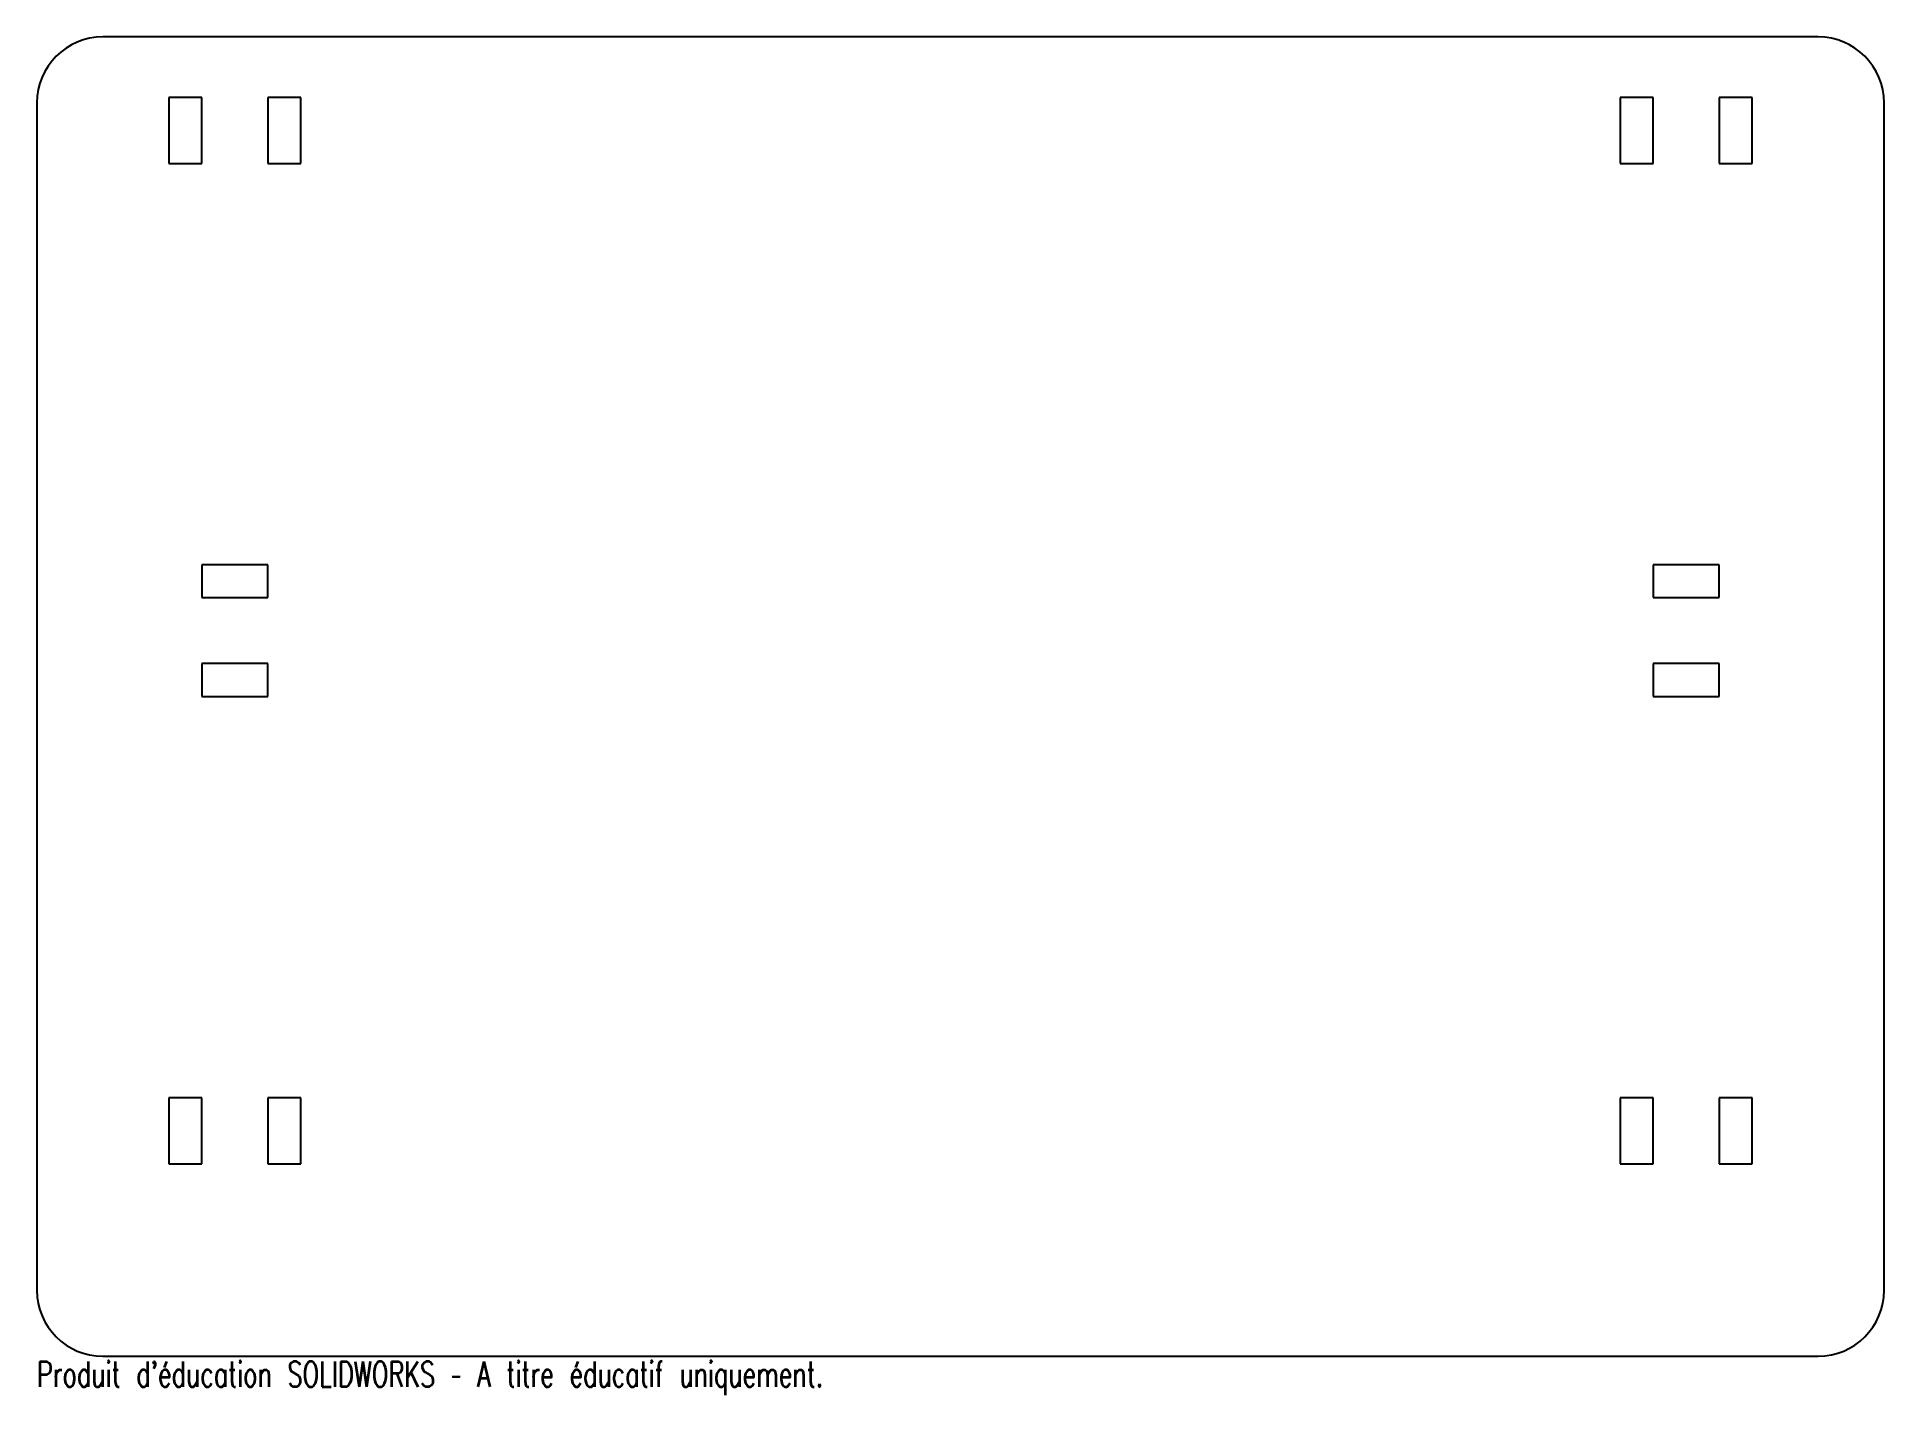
# Model space of a CAD drawing. Header units: inches. Extents: x -7 to 7, y -5.3 to 5.
import ezdxf

# ---------------------------------------------------------------- set-up
doc = ezdxf.new("R2010")
doc.units = ezdxf.units.IN
doc.header["$MEASUREMENT"] = 0
doc.styles.add('SLDTEXTSTYLE0', font='TXT', dxfattribs={"width": 0.7, "bigfont": 'bigfont'})

msp = doc.modelspace()

# ---------------------------------------------------------------- linework, layer by layer
at = {"color": 7, "linetype": 'Continuous', "lineweight": 25}
for p, q in [((6.5, 5), (-6.5, 5)), ((-7, 4.5), (-7, -4.5)), ((-5.75, 4.542), (-6, 4.542)), ((-6, 4.542), (-6, 4.042)), ((-5.75, 4.042), (-5.75, 4.542)), ((-5, 4.542), (-5.25, 4.542)), ((-5.25, 4.542), (-5.25, 4.042)), ((-5, 4.042), (-5, 4.542)), ((5.25, 4.542), (5, 4.542)), ((5, 4.542), (5, 4.042)), ((5.25, 4.042), (5.25, 4.542)), ((6, 4.542), (5.75, 4.542)), ((5.75, 4.542), (5.75, 4.042)), ((6, 4.042), (6, 4.542)), ((7, -4.5), (7, 4.5)), ((-6, 4.042), (-5.75, 4.042)), ((-5.25, 4.042), (-5, 4.042)), ((5, 4.042), (5.25, 4.042)), ((5.75, 4.042), (6, 4.042)), ((-5.25, 1), (-5.75, 1)), ((-5.75, 1), (-5.75, 0.75)), ((-5.25, 0.75), (-5.25, 1)), ((5.75, 1), (5.25, 1)), ((5.25, 1), (5.25, 0.75)), ((5.75, 0.75), (5.75, 1)), ((-5.75, 0.75), (-5.25, 0.75)), ((5.25, 0.75), (5.75, 0.75)), ((-5.25, 0.25), (-5.75, 0.25)), ((-5.75, 0.25), (-5.75, 0)), ((-5.25, 0), (-5.25, 0.25)), ((5.75, 0.25), (5.25, 0.25)), ((5.25, 0.25), (5.25, 0)), ((5.75, 0), (5.75, 0.25)), ((-5.75, 0), (-5.25, 0)), ((5.25, 0), (5.75, 0)), ((-5.75, -3.042), (-6, -3.042)), ((-6, -3.042), (-6, -3.542)), ((-5.75, -3.542), (-5.75, -3.042)), ((-5, -3.042), (-5.25, -3.042)), ((-5.25, -3.042), (-5.25, -3.542)), ((-5, -3.542), (-5, -3.042)), ((5.25, -3.042), (5, -3.042)), ((5, -3.042), (5, -3.542)), ((5.25, -3.542), (5.25, -3.042)), ((6, -3.042), (5.75, -3.042)), ((5.75, -3.042), (5.75, -3.542)), ((6, -3.542), (6, -3.042)), ((-6, -3.542), (-5.75, -3.542)), ((-5.25, -3.542), (-5, -3.542)), ((5, -3.542), (5.25, -3.542)), ((5.75, -3.542), (6, -3.542)), ((-6.5, -5), (6.5, -5))]:
    msp.add_line(p, q, dxfattribs=at)
for centre, start, end in [((-6.5, 4.5), 90, 180), ((6.5, 4.5), 0, 90), ((-6.5, -4.5), 180, 270), ((6.5, -4.5), 270, 0)]:
    msp.add_arc(centre, 0.5, start, end, dxfattribs=at)

# ---------------------------------------------------------------- texts
at = {"color": 7, "linetype": 'Continuous', "insert": (-7, -5.04), "char_height": 0.1903, "attachment_point": 1, "style": 'SLDTEXTSTYLE0'}
msp.add_mtext("Produit d'éducation SOLIDWORKS – A titre éducatif uniquement.", dxfattribs=at)

doc.saveas('drawing.dxf')
